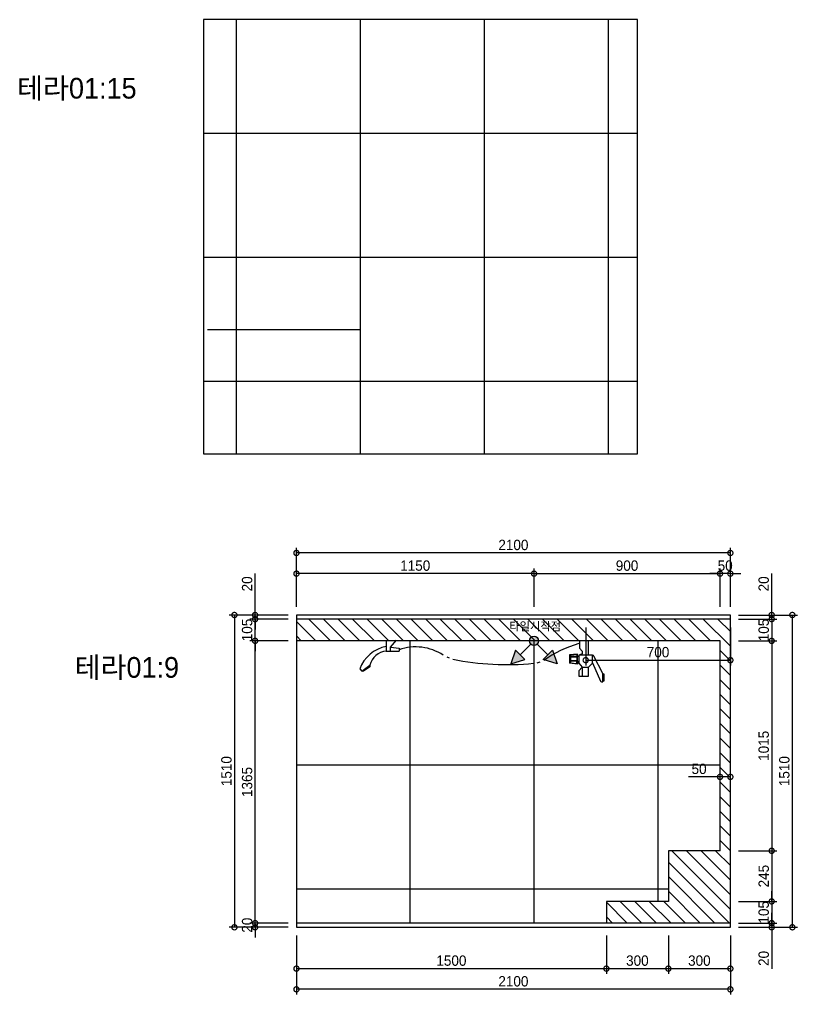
# Model space of a CAD drawing. Header units: inches. Extents: x 26859 to 99210, y 7818 to 34893.
# Drawn here: x 26859 to 30625, y 28966 to 33681 of the extents above; entities that cross this region are included whole.
import ezdxf

# ---------------------------------------------------------------- set-up
doc = ezdxf.new("R2010")
doc.units = ezdxf.units.IN
doc.header["$LTSCALE"] = 100
doc.header["$MEASUREMENT"] = 0
doc.header["$PDSIZE"] = 700.071425
for name, color, linetype in [('0-ELC TEXT', 7, 'Continuous'), ('03-WAL NEW', 3, 'Continuous'), ('07-DIM WAL', 5, 'Continuous'), ('08-HAT', 8, 'Continuous'), ('1', 1, 'Continuous'), ('BATH', 4, 'Continuous'), ('CO-BATH', 6, 'Continuous'), ('WAL NEW', 3, 'Continuous'), ('도면층2', 2, 'Continuous')]:
    doc.layers.add(name, color=color, linetype=linetype)
doc.styles.add('스타일1', font='HY울릉도M.TTF')
doc.styles.add('코레일둥고', font='Korail_Round_Gothic_Medium.ttf')
doc.dimstyles.new('20', dxfattribs={"dimscale": 20, "dimtxt": 2.5, "dimasz": 2.5, "dimexe": 1.25, "dimexo": 2, "dimtad": 1, "dimdec": 0, "dimtxsty": '스타일1', "dimblk": 'DOTSMALL', "dimcen": 2.5, "dimclrd": 1, "dimclre": 1, "dimclrt": 7, "dimadec": 0, "dimazin": 0, "dimtfac": 1, "dimtdec": 0, "dimtix": 1, "dimtmove": 0, "dimatfit": 3, "dimldrblk": 'DOTSMALL', "dimfxl": 1.25, "dimarcsym": 0})

# ---------------------------------------------------------------- blocks, each defined once
blk = doc.blocks.new('GGU')
at = {"layer": 'CO-BATH'}
for p, q in [((40118.6, 33110.1), (40119, 33118.3)), ((40139.9, 33079.7), (40118.6, 33110.1)), ((40129, 33127.9), (40119, 33118.3)), ((40119, 33118.3), (40147.1, 33079.1)), ((40147.1, 33079.1), (40139.9, 33079.7)), ((40215.7, 32978.5), (40215.6, 32937.5)), ((40215.7, 32999.8), (40215.7, 32978.5)), ((40268, 32999.8), (40215.7, 32999.8)), ((40215.7, 32978.5), (40234.8, 32978.5)), ((40234.8, 32978.5), (40229.4, 32936.4)), ((40234.8, 32978.5), (40268, 32949.7)), ((40229.4, 32936.4), (40215.6, 32937.5)), ((40187.8, 32707.1), (40182.9, 32695.6)), ((40159.1, 32269.9), (40163.2, 32255.1)), ((40152.1, 32074.2), (40157, 32112.6)), ((40158.8, 32108.1), (40154.8, 32076.9)), ((40196.8, 32112.6), (40157, 32112.6)), ((40166, 32108.1), (40158.8, 32108.1)), ((40166, 32076.9), (40166, 32108.1)), ((40185.7, 32108.1), (40170.5, 32108.1)), ((40170.5, 32108.1), (40170.5, 32076.4)), ((40185.7, 32076.4), (40185.7, 32108.1)), ((40194.6, 32107.7), (40189.7, 32107.7)), ((40189.7, 32107.7), (40189.7, 32076.4)), ((40196.8, 32076.4), (40194.6, 32107.7)), ((40200.4, 32074.2), (40196.8, 32112.6)), ((40094.2, 32067.1), (40094.2, 32021.1)), ((40120.5, 32067.1), (40094.2, 32067.1)), ((40136.9, 32050.7), (40120.5, 32067.1)), ((40156.6, 32067.1), (40136.9, 32050.7)), ((40163.3, 32074.2), (40152.1, 32074.2)), ((40154.8, 32076.9), (40166, 32076.9)), ((40196, 32067.1), (40156.6, 32067.1)), ((40163.3, 32074.2), (40189.2, 32074.2)), ((40163.3, 32067), (40163.3, 32074.2)), ((40170.5, 32076.4), (40185.7, 32076.4)), ((40189.2, 32074.2), (40200.4, 32074.2)), ((40189.2, 32067.1), (40189.2, 32074.2)), ((40189.7, 32076.4), (40196.8, 32076.4)), ((40196, 32001.4), (40196, 32067.1)), ((40202.5, 32050.7), (40196, 32067.1)), ((40228.8, 32064.8), (40215.7, 32050.7)), ((40264.9, 32064.8), (40228.8, 32064.8)), ((40136.9, 32050.7), (40094.2, 32050.7)), ((40094.2, 32021.1), (40136.9, 32021.1)), ((40136.9, 32050.7), (40136.9, 32021.1)), ((40136.9, 32021.1), (40156.6, 32001.4)), ((40196, 32020.9), (40264.9, 32020.9)), ((40215.7, 32050.7), (40202.5, 32050.7)), ((40158.1, 32001.4), (40070.1, 31962.4)), ((40107, 31950.7), (40191.6, 31995)), ((40156.6, 32001.4), (40196, 32001.4)), ((40194.2, 31999.4), (40194.2, 32001.4)), ((40067.1, 31957.8), (40067.1, 31950.7)), ((40067.1, 31950.7), (40107, 31950.7)), ((40070.9, 31950.7), (40070.9, 31944.9)), ((40070.9, 31944.9), (40104.5, 31944.9)), ((40104.5, 31944.9), (40104.5, 31950.7))]:
    blk.add_line(p, q, dxfattribs=at)
for centre, radius, start, end in [((40070.1, 32967.9), 170.5, 10.7709, 69.8042), ((40124.8, 32990.5), 91.3, 5.7948, 75.8773), ((39989.9, 32857.3), 245.6, 327.0275, 18.9389), ((41447, 32417.8), 1297, 168.4413, 185.7859), ((39694.4, 31904.2), 580.7, 16.2913, 35.0623), ((40189.2, 31999.4), 5, 297.647, 0), ((40072.1, 31957.8), 5, 113.9143, 180)]:
    blk.add_arc(centre, radius, start, end, dxfattribs=at)
blk = doc.blocks.new('_DOTSMALL')
at = {"color": 0, "linetype": 'ByBlock', "const_width": 0.5}
blk.add_lwpolyline([(-0.0625, 0, 1), (0.0625, 0, 1)], format="xyb", close=True, dxfattribs=at)
blk = doc.blocks.new('*D497')
at = {"layer": '07-DIM WAL', "color": 1, "lineweight": -2}
for p, q in [((28199.5, 30841), (28199.5, 31126)), ((30299.5, 30841), (30299.5, 31126)), ((30299.5, 31101), (28199.5, 31101))]:
    blk.add_line(p, q, dxfattribs=at)
at = {"layer": 'Defpoints', "color": 0}
for p in [(28199.5, 31101), (28199.5, 30801), (30299.5, 30801)]:
    blk.add_point(p, dxfattribs=at)
at = {"layer": '07-DIM WAL', "color": 1, "lineweight": -2, "xscale": 50, "yscale": 50, "zscale": 50, "rotation": 180}
blk.add_blockref('_DOTSMALL', (28199.5, 31101), dxfattribs=at)
at = {"layer": '07-DIM WAL', "color": 1, "lineweight": -2, "xscale": 50, "yscale": 50, "zscale": 50}
blk.add_blockref('_DOTSMALL', (30299.5, 31101), dxfattribs=at)
at = {"layer": '07-DIM WAL', "color": 7, "insert": (29249.5, 31139.5), "char_height": 50, "attachment_point": 5, "style": '스타일1'}
blk.add_mtext('2100', dxfattribs=at)
blk = doc.blocks.new('*D498')
at = {"layer": '07-DIM WAL', "color": 1, "lineweight": -2}
for p, q in [((29599.5, 30741), (29599.5, 30557.6)), ((30299.5, 30741), (30299.5, 30557.6)), ((29599.5, 30582.6), (30299.5, 30582.6))]:
    blk.add_line(p, q, dxfattribs=at)
at = {"layer": 'Defpoints', "color": 0}
for p in [(29599.5, 30781), (30299.5, 30781), (30299.5, 30582.6)]:
    blk.add_point(p, dxfattribs=at)
at = {"layer": '07-DIM WAL', "color": 1, "lineweight": -2, "xscale": 50, "yscale": 50, "zscale": 50, "rotation": 180}
blk.add_blockref('_DOTSMALL', (29599.5, 30582.6), dxfattribs=at)
at = {"layer": '07-DIM WAL', "color": 1, "lineweight": -2, "xscale": 50, "yscale": 50, "zscale": 50}
blk.add_blockref('_DOTSMALL', (30299.5, 30582.6), dxfattribs=at)
at = {"layer": '07-DIM WAL', "color": 7, "insert": (29949.5, 30621.1), "char_height": 50, "attachment_point": 5, "style": '스타일1'}
blk.add_mtext('700', dxfattribs=at)
blk = doc.blocks.new('*D500')
at = {"layer": '07-DIM WAL', "color": 1, "lineweight": -2}
for p, q in [((28199.5, 29251), (28199.5, 28966)), ((30299.5, 29251), (30299.5, 28966)), ((30299.5, 28991), (28199.5, 28991))]:
    blk.add_line(p, q, dxfattribs=at)
at = {"layer": 'Defpoints', "color": 0}
for p in [(28199.5, 29291), (30299.5, 29291), (28199.5, 28991)]:
    blk.add_point(p, dxfattribs=at)
at = {"layer": '07-DIM WAL', "color": 1, "lineweight": -2, "xscale": 50, "yscale": 50, "zscale": 50, "rotation": 180}
blk.add_blockref('_DOTSMALL', (28199.5, 28991), dxfattribs=at)
at = {"layer": '07-DIM WAL', "color": 1, "lineweight": -2, "xscale": 50, "yscale": 50, "zscale": 50}
blk.add_blockref('_DOTSMALL', (30299.5, 28991), dxfattribs=at)
at = {"layer": '07-DIM WAL', "color": 7, "insert": (29249.5, 29029.5), "char_height": 50, "attachment_point": 5, "style": '스타일1'}
blk.add_mtext('2100', dxfattribs=at)
blk = doc.blocks.new('*D459')
at = {"layer": '07-DIM WAL', "color": 1, "lineweight": -2}
for p, q in [((28199.5, 29251), (28199.5, 29066)), ((29699.5, 29251), (29699.5, 29066)), ((28199.5, 29091), (29699.5, 29091))]:
    blk.add_line(p, q, dxfattribs=at)
at = {"layer": 'Defpoints', "color": 0}
for p in [(28199.5, 29291), (29699.5, 29291), (29699.5, 29091)]:
    blk.add_point(p, dxfattribs=at)
at = {"layer": '07-DIM WAL', "color": 1, "lineweight": -2, "xscale": 50, "yscale": 50, "zscale": 50, "rotation": 180}
blk.add_blockref('_DOTSMALL', (28199.5, 29091), dxfattribs=at)
at = {"layer": '07-DIM WAL', "color": 1, "lineweight": -2, "xscale": 50, "yscale": 50, "zscale": 50}
blk.add_blockref('_DOTSMALL', (29699.5, 29091), dxfattribs=at)
at = {"layer": '07-DIM WAL', "color": 7, "insert": (28949.5, 29129.5), "char_height": 50, "attachment_point": 5, "style": '스타일1'}
blk.add_mtext('1500', dxfattribs=at)
blk = doc.blocks.new('*D460')
at = {"layer": '07-DIM WAL', "color": 1, "lineweight": -2}
for p, q in [((29699.5, 29251), (29699.5, 29066)), ((29999.5, 29251), (29999.5, 29066)), ((29699.5, 29091), (29999.5, 29091))]:
    blk.add_line(p, q, dxfattribs=at)
at = {"layer": 'Defpoints', "color": 0}
for p in [(29699.5, 29291), (29999.5, 29291), (29999.5, 29091)]:
    blk.add_point(p, dxfattribs=at)
at = {"layer": '07-DIM WAL', "color": 1, "lineweight": -2, "xscale": 50, "yscale": 50, "zscale": 50, "rotation": 180}
blk.add_blockref('_DOTSMALL', (29699.5, 29091), dxfattribs=at)
at = {"layer": '07-DIM WAL', "color": 1, "lineweight": -2, "xscale": 50, "yscale": 50, "zscale": 50}
blk.add_blockref('_DOTSMALL', (29999.5, 29091), dxfattribs=at)
at = {"layer": '07-DIM WAL', "color": 7, "insert": (29849.5, 29129.5), "char_height": 50, "attachment_point": 5, "style": '스타일1'}
blk.add_mtext('300', dxfattribs=at)
blk = doc.blocks.new('*D501')
at = {"layer": '07-DIM WAL', "color": 1, "lineweight": -2}
for p, q in [((29999.5, 29251), (29999.5, 29066)), ((30299.5, 29251), (30299.5, 29066)), ((29999.5, 29091), (30299.5, 29091))]:
    blk.add_line(p, q, dxfattribs=at)
at = {"layer": 'Defpoints', "color": 0}
for p in [(29999.5, 29291), (30299.5, 29291), (30299.5, 29091)]:
    blk.add_point(p, dxfattribs=at)
at = {"layer": '07-DIM WAL', "color": 1, "lineweight": -2, "xscale": 50, "yscale": 50, "zscale": 50, "rotation": 180}
blk.add_blockref('_DOTSMALL', (29999.5, 29091), dxfattribs=at)
at = {"layer": '07-DIM WAL', "color": 1, "lineweight": -2, "xscale": 50, "yscale": 50, "zscale": 50}
blk.add_blockref('_DOTSMALL', (30299.5, 29091), dxfattribs=at)
at = {"layer": '07-DIM WAL', "color": 7, "insert": (30149.5, 29129.5), "char_height": 50, "attachment_point": 5, "style": '스타일1'}
blk.add_mtext('300', dxfattribs=at)
blk = doc.blocks.new('*D502')
at = {"layer": '07-DIM WAL', "color": 1, "lineweight": -2}
for p, q in [((30249.5, 30019.8), (30249.5, 30043.3)), ((30299.5, 30019.8), (30299.5, 30043.3)), ((30249.5, 30018.3), (30096.6, 30018.3)), ((30299.5, 30018.3), (30249.5, 30018.3))]:
    blk.add_line(p, q, dxfattribs=at)
at = {"layer": 'Defpoints', "color": 0}
for p in [(30299.5, 30018.3), (30249.5, 29979.8), (30299.5, 29979.8)]:
    blk.add_point(p, dxfattribs=at)
at = {"layer": '07-DIM WAL', "color": 1, "lineweight": -2, "xscale": 50, "yscale": 50, "zscale": 50, "rotation": 180}
blk.add_blockref('_DOTSMALL', (30249.5, 30018.3), dxfattribs=at)
at = {"layer": '07-DIM WAL', "color": 1, "lineweight": -2, "xscale": 50, "yscale": 50, "zscale": 50}
blk.add_blockref('_DOTSMALL', (30299.5, 30018.3), dxfattribs=at)
at = {"layer": '07-DIM WAL', "color": 7, "insert": (30148.1, 30056.8), "char_height": 50, "attachment_point": 5, "style": '스타일1'}
blk.add_mtext('50', dxfattribs=at)
blk = doc.blocks.new('*D461')
at = {"layer": '07-DIM WAL', "color": 1, "lineweight": -2}
for p, q in [((30339.5, 30801), (30624.5, 30801)), ((30599.5, 29291), (30599.5, 30801)), ((30339.5, 29291), (30624.5, 29291))]:
    blk.add_line(p, q, dxfattribs=at)
at = {"layer": 'Defpoints', "color": 0}
for p in [(30299.5, 30801), (30599.5, 30801), (30299.5, 29291)]:
    blk.add_point(p, dxfattribs=at)
at = {"layer": '07-DIM WAL', "color": 1, "lineweight": -2, "xscale": 50, "yscale": 50, "zscale": 50}
for p, rotation in [((30599.5, 30801), 90), ((30599.5, 29291), 270)]:
    blk.add_blockref('_DOTSMALL', p, dxfattribs=dict(at, rotation=rotation))
at = {"layer": '07-DIM WAL', "color": 7, "insert": (30561, 30046), "char_height": 50, "attachment_point": 5, "rotation": 90, "style": '스타일1'}
blk.add_mtext('1510', dxfattribs=at)
blk = doc.blocks.new('*D462')
at = {"layer": '07-DIM WAL', "color": 1, "lineweight": -2}
for p, q in [((30499.5, 30801), (30499.5, 31002)), ((30339.5, 30801), (30524.5, 30801)), ((30499.5, 30781), (30499.5, 30801)), ((30339.5, 30781), (30524.5, 30781)), ((30499.5, 30781), (30499.5, 30731))]:
    blk.add_line(p, q, dxfattribs=at)
at = {"layer": 'Defpoints', "color": 0}
for p in [(30299.5, 30801), (30299.5, 30781), (30499.5, 30781)]:
    blk.add_point(p, dxfattribs=at)
at = {"layer": '07-DIM WAL', "color": 1, "lineweight": -2, "xscale": 50, "yscale": 50, "zscale": 50}
for p, rotation in [((30499.5, 30801), 270), ((30499.5, 30781), 90)]:
    blk.add_blockref('_DOTSMALL', p, dxfattribs=dict(at, rotation=rotation))
at = {"layer": '07-DIM WAL', "color": 7, "insert": (30461, 30951.5), "char_height": 50, "attachment_point": 5, "rotation": 90, "style": '스타일1'}
blk.add_mtext('20', dxfattribs=at)
blk = doc.blocks.new('*D463')
at = {"layer": '07-DIM WAL', "color": 1, "lineweight": -2}
for p, q in [((30499.5, 30781), (30499.5, 30831)), ((30339.5, 30781), (30524.5, 30781)), ((30499.5, 30781), (30499.5, 30676)), ((30339.5, 30676), (30524.5, 30676)), ((30499.5, 30676), (30499.5, 30626))]:
    blk.add_line(p, q, dxfattribs=at)
at = {"layer": 'Defpoints', "color": 0}
for p in [(30299.5, 30781), (30299.5, 30676), (30499.5, 30676)]:
    blk.add_point(p, dxfattribs=at)
at = {"layer": '07-DIM WAL', "color": 1, "lineweight": -2, "xscale": 50, "yscale": 50, "zscale": 50}
for p, rotation in [((30499.5, 30781), 270), ((30499.5, 30676), 90)]:
    blk.add_blockref('_DOTSMALL', p, dxfattribs=dict(at, rotation=rotation))
at = {"layer": '07-DIM WAL', "color": 7, "insert": (30461, 30728.5), "char_height": 50, "attachment_point": 5, "rotation": 90, "style": '스타일1'}
blk.add_mtext('105', dxfattribs=at)
blk = doc.blocks.new('*D464')
at = {"layer": '07-DIM WAL', "color": 1, "lineweight": -2}
for p, q in [((30339.5, 30676), (30524.5, 30676)), ((30499.5, 30676), (30499.5, 29660.7)), ((30339.5, 29660.7), (30524.5, 29660.7))]:
    blk.add_line(p, q, dxfattribs=at)
at = {"layer": 'Defpoints', "color": 0}
for p in [(30299.5, 30676), (30299.5, 29660.7), (30499.5, 29660.7)]:
    blk.add_point(p, dxfattribs=at)
at = {"layer": '07-DIM WAL', "color": 1, "lineweight": -2, "xscale": 50, "yscale": 50, "zscale": 50}
for p, rotation in [((30499.5, 30676), 90), ((30499.5, 29660.7), 270)]:
    blk.add_blockref('_DOTSMALL', p, dxfattribs=dict(at, rotation=rotation))
at = {"layer": '07-DIM WAL', "color": 7, "insert": (30461, 30168.3), "char_height": 50, "attachment_point": 5, "rotation": 90, "style": '스타일1'}
blk.add_mtext('1015', dxfattribs=at)
blk = doc.blocks.new('*D465')
at = {"layer": '07-DIM WAL', "color": 1, "lineweight": -2}
for p, q in [((30339.5, 29660.7), (30524.5, 29660.7)), ((30499.5, 29660.7), (30499.5, 29416)), ((30339.5, 29416), (30524.5, 29416))]:
    blk.add_line(p, q, dxfattribs=at)
at = {"layer": 'Defpoints', "color": 0}
for p in [(30299.5, 29660.7), (30299.5, 29416), (30499.5, 29416)]:
    blk.add_point(p, dxfattribs=at)
at = {"layer": '07-DIM WAL', "color": 1, "lineweight": -2, "xscale": 50, "yscale": 50, "zscale": 50}
for p, rotation in [((30499.5, 29660.7), 90), ((30499.5, 29416), 270)]:
    blk.add_blockref('_DOTSMALL', p, dxfattribs=dict(at, rotation=rotation))
at = {"layer": '07-DIM WAL', "color": 7, "insert": (30461.1, 29538.3), "char_height": 50, "attachment_point": 5, "rotation": 90, "style": '스타일1'}
blk.add_mtext('245', dxfattribs=at)
blk = doc.blocks.new('*D503')
at = {"layer": '07-DIM WAL', "color": 1, "lineweight": -2}
for p, q in [((30499.5, 29416), (30499.5, 29466)), ((30339.5, 29416), (30524.5, 29416)), ((30499.5, 29416), (30499.5, 29311)), ((30339.5, 29311), (30524.5, 29311)), ((30499.5, 29311), (30499.5, 29261))]:
    blk.add_line(p, q, dxfattribs=at)
at = {"layer": 'Defpoints', "color": 0}
for p in [(30299.5, 29416), (30299.5, 29311), (30499.5, 29311)]:
    blk.add_point(p, dxfattribs=at)
at = {"layer": '07-DIM WAL', "color": 1, "lineweight": -2, "xscale": 50, "yscale": 50, "zscale": 50}
for p, rotation in [((30499.5, 29416), 270), ((30499.5, 29311), 90)]:
    blk.add_blockref('_DOTSMALL', p, dxfattribs=dict(at, rotation=rotation))
at = {"layer": '07-DIM WAL', "color": 7, "insert": (30461, 29363.5), "char_height": 50, "attachment_point": 5, "rotation": 90, "style": '스타일1'}
blk.add_mtext('105', dxfattribs=at)
blk = doc.blocks.new('*D466')
at = {"layer": '07-DIM WAL', "color": 1, "lineweight": -2}
for p, q in [((30499.5, 29311), (30499.5, 29361)), ((30339.5, 29311), (30524.5, 29311)), ((30339.5, 29291), (30524.5, 29291)), ((30499.5, 29311), (30499.5, 29291)), ((30499.5, 29291), (30499.5, 29089.9))]:
    blk.add_line(p, q, dxfattribs=at)
at = {"layer": 'Defpoints', "color": 0}
for p in [(30299.5, 29311), (30299.5, 29291), (30499.5, 29291)]:
    blk.add_point(p, dxfattribs=at)
at = {"layer": '07-DIM WAL', "color": 1, "lineweight": -2, "xscale": 50, "yscale": 50, "zscale": 50}
for p, rotation in [((30499.5, 29311), 270), ((30499.5, 29291), 90)]:
    blk.add_blockref('_DOTSMALL', p, dxfattribs=dict(at, rotation=rotation))
at = {"layer": '07-DIM WAL', "color": 7, "insert": (30461, 29140.4), "char_height": 50, "attachment_point": 5, "rotation": 90, "style": '스타일1'}
blk.add_mtext('20', dxfattribs=at)
blk = doc.blocks.new('*D467')
at = {"layer": '07-DIM WAL', "color": 1, "lineweight": -2}
for p, q in [((28159.5, 30801), (27874.5, 30801)), ((27899.5, 30801), (27899.5, 29291)), ((28159.5, 29291), (27874.5, 29291))]:
    blk.add_line(p, q, dxfattribs=at)
at = {"layer": 'Defpoints', "color": 0}
for p in [(28199.5, 30801), (27899.5, 29291), (28199.5, 29291)]:
    blk.add_point(p, dxfattribs=at)
at = {"layer": '07-DIM WAL', "color": 1, "lineweight": -2, "xscale": 50, "yscale": 50, "zscale": 50}
for p, rotation in [((27899.5, 30801), 90), ((27899.5, 29291), 270)]:
    blk.add_blockref('_DOTSMALL', p, dxfattribs=dict(at, rotation=rotation))
at = {"layer": '07-DIM WAL', "color": 7, "insert": (27861, 30046), "char_height": 50, "attachment_point": 5, "rotation": 90, "style": '스타일1'}
blk.add_mtext('1510', dxfattribs=at)
blk = doc.blocks.new('*D504')
at = {"layer": '07-DIM WAL', "color": 1, "lineweight": -2}
for p, q in [((27999.5, 29311), (27999.5, 29361)), ((28159.5, 29311), (27974.5, 29311)), ((28159.5, 29291), (27974.5, 29291)), ((27999.5, 29291), (27999.5, 29311)), ((27999.5, 29291), (27999.5, 29241))]:
    blk.add_line(p, q, dxfattribs=at)
at = {"layer": 'Defpoints', "color": 0}
for p in [(27999.5, 29311), (28199.5, 29311), (28199.5, 29291)]:
    blk.add_point(p, dxfattribs=at)
at = {"layer": '07-DIM WAL', "color": 1, "lineweight": -2, "xscale": 50, "yscale": 50, "zscale": 50}
for p, rotation in [((27999.5, 29311), 270), ((27999.5, 29291), 90)]:
    blk.add_blockref('_DOTSMALL', p, dxfattribs=dict(at, rotation=rotation))
at = {"layer": '07-DIM WAL', "color": 7, "insert": (27961, 29301), "char_height": 50, "attachment_point": 5, "rotation": 90, "style": '스타일1'}
blk.add_mtext('20', dxfattribs=at)
blk = doc.blocks.new('*D505')
at = {"layer": '07-DIM WAL', "color": 1, "lineweight": -2}
for p, q in [((28159.5, 30676), (27974.5, 30676)), ((27999.5, 29311), (27999.5, 30676)), ((28159.5, 29311), (27974.5, 29311))]:
    blk.add_line(p, q, dxfattribs=at)
at = {"layer": 'Defpoints', "color": 0}
for p in [(27999.5, 30676), (28199.5, 30676), (28199.5, 29311)]:
    blk.add_point(p, dxfattribs=at)
at = {"layer": '07-DIM WAL', "color": 1, "lineweight": -2, "xscale": 50, "yscale": 50, "zscale": 50}
for p, rotation in [((27999.5, 30676), 90), ((27999.5, 29311), 270)]:
    blk.add_blockref('_DOTSMALL', p, dxfattribs=dict(at, rotation=rotation))
at = {"layer": '07-DIM WAL', "color": 7, "insert": (27961, 29993.5), "char_height": 50, "attachment_point": 5, "rotation": 90, "style": '스타일1'}
blk.add_mtext('1365', dxfattribs=at)
blk = doc.blocks.new('*D506')
at = {"layer": '07-DIM WAL', "color": 1, "lineweight": -2}
for p, q in [((27999.5, 30781), (27999.5, 30831)), ((28159.5, 30781), (27974.5, 30781)), ((27999.5, 30676), (27999.5, 30781)), ((28159.5, 30676), (27974.5, 30676)), ((27999.5, 30676), (27999.5, 30626))]:
    blk.add_line(p, q, dxfattribs=at)
at = {"layer": 'Defpoints', "color": 0}
for p in [(27999.5, 30781), (28199.5, 30781), (28199.5, 30676)]:
    blk.add_point(p, dxfattribs=at)
at = {"layer": '07-DIM WAL', "color": 1, "lineweight": -2, "xscale": 50, "yscale": 50, "zscale": 50}
for p, rotation in [((27999.5, 30781), 270), ((27999.5, 30676), 90)]:
    blk.add_blockref('_DOTSMALL', p, dxfattribs=dict(at, rotation=rotation))
at = {"layer": '07-DIM WAL', "color": 7, "insert": (27961, 30728.5), "char_height": 50, "attachment_point": 5, "rotation": 90, "style": '스타일1'}
blk.add_mtext('105', dxfattribs=at)
blk = doc.blocks.new('*D455')
at = {"layer": '07-DIM WAL', "color": 1, "lineweight": -2}
for p, q in [((27999.5, 30801), (27999.5, 31002)), ((28159.5, 30801), (27974.5, 30801)), ((27999.5, 30781), (27999.5, 30801)), ((28159.5, 30781), (27974.5, 30781)), ((27999.5, 30781), (27999.5, 30731))]:
    blk.add_line(p, q, dxfattribs=at)
at = {"layer": 'Defpoints', "color": 0}
for p in [(27999.5, 30801), (28199.5, 30801), (28199.5, 30781)]:
    blk.add_point(p, dxfattribs=at)
at = {"layer": '07-DIM WAL', "color": 1, "lineweight": -2, "xscale": 50, "yscale": 50, "zscale": 50}
for p, rotation in [((27999.5, 30801), 270), ((27999.5, 30781), 90)]:
    blk.add_blockref('_DOTSMALL', p, dxfattribs=dict(at, rotation=rotation))
at = {"layer": '07-DIM WAL', "color": 7, "insert": (27961, 30951.5), "char_height": 50, "attachment_point": 5, "rotation": 90, "style": '스타일1'}
blk.add_mtext('20', dxfattribs=at)
blk = doc.blocks.new('*D471')
at = {"layer": '07-DIM WAL', "color": 1, "lineweight": -2}
for p, q in [((29349.5, 30841), (29349.5, 31026)), ((30249.5, 30841), (30249.5, 31026)), ((29349.5, 31001), (30249.5, 31001))]:
    blk.add_line(p, q, dxfattribs=at)
at = {"layer": 'Defpoints', "color": 0}
for p in [(30249.5, 31001), (29349.5, 30801), (30249.5, 30801)]:
    blk.add_point(p, dxfattribs=at)
at = {"layer": '07-DIM WAL', "color": 1, "lineweight": -2, "xscale": 50, "yscale": 50, "zscale": 50, "rotation": 180}
blk.add_blockref('_DOTSMALL', (29349.5, 31001), dxfattribs=at)
at = {"layer": '07-DIM WAL', "color": 1, "lineweight": -2, "xscale": 50, "yscale": 50, "zscale": 50}
blk.add_blockref('_DOTSMALL', (30249.5, 31001), dxfattribs=at)
at = {"layer": '07-DIM WAL', "color": 7, "insert": (29799.5, 31039.5), "char_height": 50, "attachment_point": 5, "style": '스타일1'}
blk.add_mtext('900', dxfattribs=at)
blk = doc.blocks.new('*D472')
at = {"layer": '07-DIM WAL', "color": 1, "lineweight": -2}
for p, q in [((30249.5, 30841), (30249.5, 31026)), ((30299.5, 30841), (30299.5, 31026)), ((30249.5, 31001), (30199.5, 31001)), ((30299.5, 31001), (30249.5, 31001)), ((30299.5, 31001), (30349.5, 31001))]:
    blk.add_line(p, q, dxfattribs=at)
at = {"layer": 'Defpoints', "color": 0}
for p in [(30249.5, 31001), (30249.5, 30801), (30299.5, 30801)]:
    blk.add_point(p, dxfattribs=at)
at = {"layer": '07-DIM WAL', "color": 1, "lineweight": -2, "xscale": 50, "yscale": 50, "zscale": 50}
blk.add_blockref('_DOTSMALL', (30249.5, 31001), dxfattribs=at)
at = {"layer": '07-DIM WAL', "color": 1, "lineweight": -2, "xscale": 50, "yscale": 50, "zscale": 50, "rotation": 180}
blk.add_blockref('_DOTSMALL', (30299.5, 31001), dxfattribs=at)
at = {"layer": '07-DIM WAL', "color": 7, "insert": (30274.5, 31039.5), "char_height": 50, "attachment_point": 5, "style": '스타일1'}
blk.add_mtext('50', dxfattribs=at)
blk = doc.blocks.new('*D473')
at = {"layer": '07-DIM WAL', "color": 1, "lineweight": -2}
for p, q in [((28199.5, 30841), (28199.5, 31026)), ((29349.5, 30841), (29349.5, 31026)), ((29349.5, 31001), (28199.5, 31001))]:
    blk.add_line(p, q, dxfattribs=at)
at = {"layer": 'Defpoints', "color": 0}
for p in [(28199.5, 31001), (28199.5, 30801), (29349.5, 30801)]:
    blk.add_point(p, dxfattribs=at)
at = {"layer": '07-DIM WAL', "color": 1, "lineweight": -2, "xscale": 50, "yscale": 50, "zscale": 50, "rotation": 180}
blk.add_blockref('_DOTSMALL', (28199.5, 31001), dxfattribs=at)
at = {"layer": '07-DIM WAL', "color": 1, "lineweight": -2, "xscale": 50, "yscale": 50, "zscale": 50}
blk.add_blockref('_DOTSMALL', (29349.5, 31001), dxfattribs=at)
at = {"layer": '07-DIM WAL', "color": 7, "insert": (28774.5, 31039.5), "char_height": 50, "attachment_point": 5, "style": '스타일1'}
blk.add_mtext('1150', dxfattribs=at)

msp = doc.modelspace()

# ---------------------------------------------------------------- hatches: boundary and pattern name
at = {"layer": '08-HAT'}
h = msp.add_hatch(dxfattribs=at)
h.set_pattern_fill('_USER', color=256, scale=600, double=1, pattern_type=0)
h.set_pattern_definition([(0, (28509.64, 32530.54), (0, 600), []), (90, (28509.64, 32530.54), (-600, 4e-14), [])])
h.paths.add_polyline_path([(29849.6, 33680.5), (27749.6, 33680.5), (27749.6, 31580.5), (29849.6, 31580.5)])
h = msp.add_hatch(dxfattribs=at)
h.set_pattern_fill('_USER', color=256, scale=600, double=1, pattern_type=0)
h.set_pattern_definition([(0, (29349.5, 30675.96), (0, 600), []), (90, (29349.5, 30675.96), (-600, 4e-14), [])])
h.paths.add_polyline_path([(30249.5, 30676), (29612.9, 30676), (29612.9, 30607.1), (29632.3, 30607.1), (29634.3, 30605.3, -0.278984), (29638.8, 30602.7), (29684.4, 30515.6), (29688.9, 30515.6), (29688.9, 30482), (29683.1, 30482), (29683.1, 30478.2), (29675.9, 30478.2, -0.29662), (29671.4, 30481.2), (29632.8, 30568.1), (29612.6, 30548), (29612.6, 30505.3), (29566.7, 30505.3), (29566.7, 30531.6), (29583.1, 30548), (29566.7, 30567.7), (29566.7, 30574.4), (29559.6, 30574.4), (29559.6, 30563.2), (29521.1, 30568.2), (29521.1, 30607.9), (29559.6, 30611.5), (29559.6, 30600.3), (29566.7, 30600.3), (29566.7, 30607.1), (29583.1, 30613.6), (29583.1, 30626.8), (29569, 30639.9), (29569, 30676), (28681.3, 30676), (28655.2, 30645.9), (28697.3, 30640.5), (28696.3, 30626.7), (28655.2, 30626.8), (28634, 30626.8, 0.315695), (28554.7, 30558.2), (28554, 30551), (28523.6, 30529.7), (28515.4, 30530.1), (28505.8, 30540.1, -0.263433), (28634, 30648.7), (28634, 30676), (28199.5, 30676), (28199.5, 29311), (29699.5, 29311), (29699.5, 29416), (29999.5, 29416), (29999.5, 29660.7), (30249.5, 29660.7)])
at = {"layer": '1'}
h = msp.add_hatch(color=10, dxfattribs=at)
h.dxf.hatch_style = 1
h.paths.add_polyline_path([(29237.8, 30564.3), (29260.2, 30631.3), (29282.5, 30608.9), (29304.8, 30586.6)])
h.paths.add_polyline_path([(29349.5, 30653.6, -1), (29349.5, 30698.3, -1)])
h = msp.add_hatch(color=10, dxfattribs=at)
h.dxf.hatch_style = 1
h.paths.add_polyline_path([(29461.2, 30564.3), (29438.9, 30631.3), (29416.5, 30608.9), (29394.2, 30586.6)])
h.paths.add_polyline_path([(29349.5, 30653.6, 1), (29349.5, 30698.3, 1)])
at = {"layer": 'WAL NEW'}
h = msp.add_hatch(dxfattribs=at)
h.set_pattern_fill('_USER', color=256, scale=50, angle=135, pattern_type=0)
h.set_pattern_definition([(135, (-11699.58, -324.28), (-35.35534, -35.35534), [])])
h.paths.add_polyline_path([(30299.5, 30781), (28199.5, 30781), (28199.5, 30676), (30249.5, 30676), (30249.5, 29660.7), (29999.5, 29660.7), (29999.5, 29416), (29699.5, 29416), (29699.5, 29311), (30299.5, 29311)])

# ---------------------------------------------------------------- linework, layer by layer
at = {"layer": '03-WAL NEW'}
for p, q in [((28509.6, 32180.5), (27769.6, 32180.5)), ((28509.6, 31580.5), (28509.6, 32180.5)), ((30249.5, 30676), (28199.5, 30676)), ((30249.5, 29660.7), (30249.5, 30676)), ((30249.5, 29660.7), (29999.5, 29660.7)), ((29999.5, 29660.7), (29999.5, 29416)), ((29999.5, 29416), (29699.5, 29416)), ((29699.5, 29416), (29699.5, 29311))]:
    msp.add_line(p, q, dxfattribs=at)
at = {"layer": '1', "color": 10}
for p, q in [((29333.7, 30660.2), (29282.5, 30608.9)), ((29365.3, 30660.2), (29416.5, 30608.9)), ((29260.2, 30631.3), (29237.8, 30564.3)), ((29282.5, 30608.9), (29260.2, 30631.3)), ((29304.8, 30586.6), (29282.5, 30608.9)), ((29394.2, 30586.6), (29416.5, 30608.9)), ((29416.5, 30608.9), (29438.9, 30631.3)), ((29438.9, 30631.3), (29461.2, 30564.3)), ((29237.8, 30564.3), (29304.8, 30586.6)), ((29461.2, 30564.3), (29394.2, 30586.6))]:
    msp.add_line(p, q, dxfattribs=at)
msp.add_circle((29349.5, 30676), 22.3, dxfattribs=at)
at = {"layer": 'BATH'}
for p, q in [((30299.5, 30781), (28199.5, 30781)), ((30299.5, 29311), (28199.5, 29311))]:
    msp.add_line(p, q, dxfattribs=at)
at = {"layer": '도면층2'}
for points in [[(29849.6, 31580.5), (29849.6, 33680.5), (27749.6, 33680.5), (27749.6, 31580.5)], [(30299.5, 30801), (28199.5, 30801), (28199.5, 29291), (30299.5, 29291)]]:
    msp.add_lwpolyline(points, close=True, dxfattribs=at)

# ---------------------------------------------------------------- block references
at = {"rotation": 90}
msp.add_blockref('GGU', (61633.8, -9588.9), dxfattribs=at)

# ---------------------------------------------------------------- texts
at = {"layer": '0-ELC TEXT', "color": 140, "style": '코레일둥고'}
for s, p in [('테라01:15', (26847.7, 33298.2)), ('테라01:9', (27126, 30497.7))]:
    msp.add_text(s, height=100, dxfattribs=at).set_placement(p)
at = {"layer": '0-ELC TEXT', "color": 10, "style": '코레일둥고'}
msp.add_text('타일시작점', height=40, dxfattribs=at).set_placement((29229.5, 30726.3))

# ---------------------------------------------------------------- dimensions: what is measured, and where the dimension line sits
at = {"layer": '07-DIM WAL'}
for base, p1, p2, picture, middle in [((28199.5, 31101), (30299.5, 30801), (28199.5, 30801), '*D497', (29249.5, 31139.5)), ((28199.5, 31001), (29349.5, 30801), (28199.5, 30801), '*D473', (28774.5, 31039.5)), ((30249.5, 31001), (29349.5, 30801), (30249.5, 30801), '*D471', (29799.5, 31039.5)), ((30249.5, 31001), (30299.5, 30801), (30249.5, 30801), '*D472', (30274.5, 31039.5)), ((30299.5, 30582.6), (29599.5, 30781), (30299.5, 30781), '*D498', (29949.5, 30621.1)), ((28199.5, 28991), (30299.5, 29291), (28199.5, 29291), '*D500', (29249.5, 29029.5)), ((29699.5, 29091), (28199.5, 29291), (29699.5, 29291), '*D459', (28949.5, 29129.5)), ((29999.5, 29091), (29699.5, 29291), (29999.5, 29291), '*D460', (29849.5, 29129.5)), ((30299.5, 29091), (29999.5, 29291), (30299.5, 29291), '*D501', (30149.5, 29129.5))]:
    dim = msp.add_linear_dim(base=base, p1=p1, p2=p2, dimstyle='20', dxfattribs=at)
    dim.commit()
    dim.dimension.update_dxf_attribs({"geometry": picture, "text_midpoint": middle})
for base, p1, p2, picture, middle in [((27999.5, 30801), (28199.5, 30781), (28199.5, 30801), '*D455', (27999.5, 30951.5)), ((30499.5, 30781), (30299.5, 30801), (30299.5, 30781), '*D462', (30499.5, 30951.5)), ((30499.5, 29291), (30299.5, 29311), (30299.5, 29291), '*D466', (30499.5, 29140.4))]:
    dim = msp.add_linear_dim(base=base, p1=p1, p2=p2, angle=90, dimstyle='20', dxfattribs=at)
    dim.commit()
    dim.dimension.update_dxf_attribs({"geometry": picture, "text_midpoint": middle, "dimtype": 160})
for base, p1, p2, picture, middle in [((27899.5, 29291), (28199.5, 30801), (28199.5, 29291), '*D467', (27861, 30046)), ((27999.5, 30781), (28199.5, 30676), (28199.5, 30781), '*D506', (27961, 30728.5)), ((30499.5, 30676), (30299.5, 30781), (30299.5, 30676), '*D463', (30461, 30728.5)), ((30599.5, 30801), (30299.5, 29291), (30299.5, 30801), '*D461', (30561, 30046)), ((27999.5, 30676), (28199.5, 29311), (28199.5, 30676), '*D505', (27961, 29993.5)), ((30499.5, 29660.7), (30299.5, 30676), (30299.5, 29660.7), '*D464', (30461, 30168.3)), ((30499.5, 29416), (30299.5, 29660.7), (30299.5, 29416), '*D465', (30461.1, 29538.3)), ((30499.5, 29311), (30299.5, 29416), (30299.5, 29311), '*D503', (30461, 29363.5)), ((27999.5, 29311), (28199.5, 29291), (28199.5, 29311), '*D504', (27961, 29301))]:
    dim = msp.add_linear_dim(base=base, p1=p1, p2=p2, angle=90, dimstyle='20', dxfattribs=at)
    dim.commit()
    dim.dimension.update_dxf_attribs({"geometry": picture, "text_midpoint": middle})
dim = msp.add_linear_dim(base=(30299.5, 30018.3), p1=(30249.5, 29979.8), p2=(30299.5, 29979.8), dimstyle='20', dxfattribs=at)
dim.commit()
dim.dimension.update_dxf_attribs({"geometry": '*D502', "text_midpoint": (30148.1, 30018.3), "dimtype": 160})

doc.saveas('drawing.dxf')
